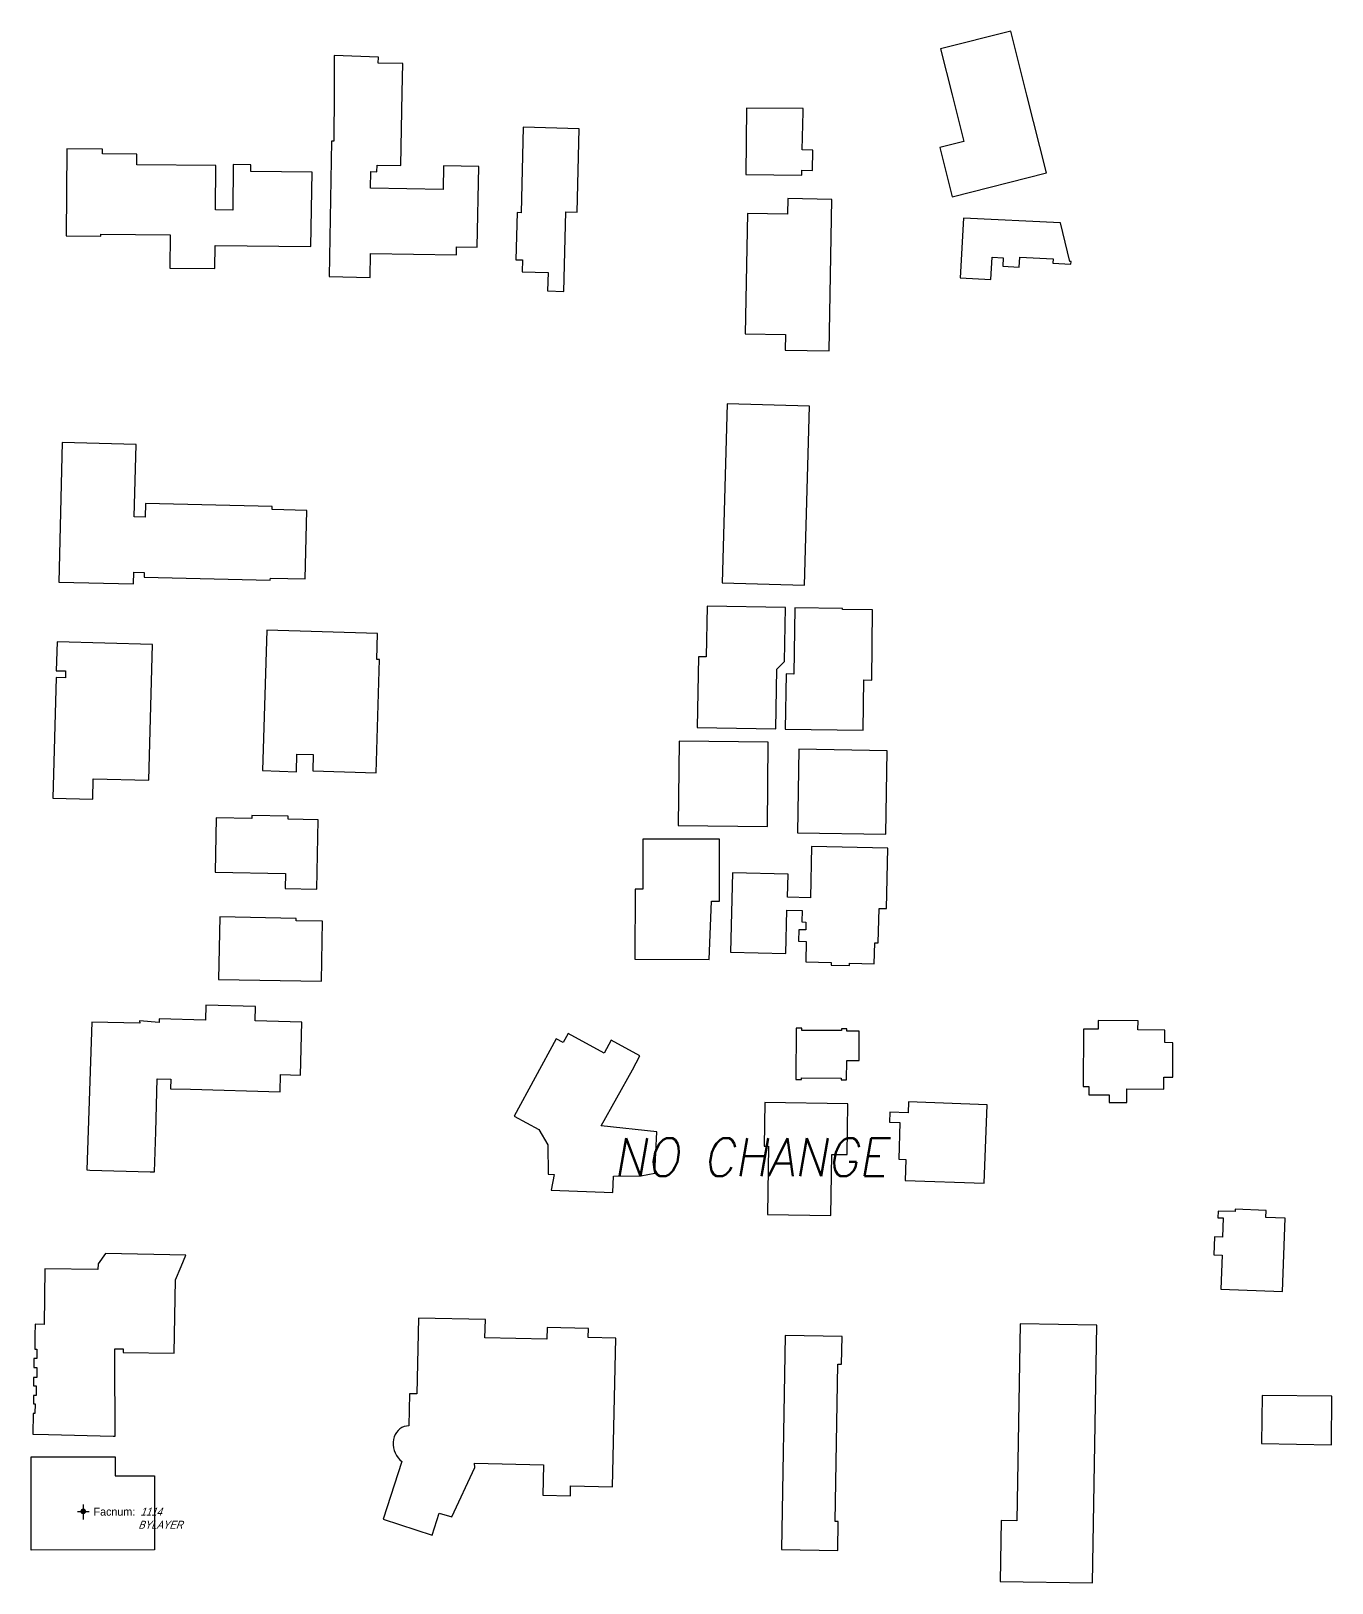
# Model space of a CAD drawing. Header units: inches. Extents: x 1273557 to 1282364, y 239587 to 246310.
# Drawn here: x 1277711 to 1278394, y 244698 to 245513 of the extents above; entities that cross this region are included whole.
import ezdxf
from ezdxf.enums import TextEntityAlignment as Align

# ---------------------------------------------------------------- set-up
doc = ezdxf.new("R2010")
doc.units = ezdxf.units.IN
doc.header["$MEASUREMENT"] = 0
doc.linetypes.add('DASHED2', pattern=[0.375, 0.25, -0.125])
doc.layers.add('BLDG-DATA', color=159, linetype='DASHED2', lineweight=30)
doc.layers.add('BLDG-NONUW-NOTUSED', color=5, linetype='Continuous', lineweight=30)
doc.layers.add('BLDG-UW', color=231, linetype='Continuous')
doc.layers.add('REV-ADJUDICATION-NOTES', color=2, linetype='Continuous')
doc.styles.add('Revisions', font='simplex.shx', dxfattribs={"width": 0.9, "oblique": 10, "height": 25})
doc.styles.add('SS_LITE', font='FRABK.TTF', dxfattribs={"height": 16})

# ---------------------------------------------------------------- blocks, each defined once
blk = doc.blocks.new('*U1')
for p, q in [((-3.08, 0), (3.08, 0)), ((0, 3.55), (0, -4.2))]:
    blk.add_line(p, q)
at = {"const_width": 1.5}
blk.add_lwpolyline([(-0.75, 0, 1), (0.75, 0, 1)], format="xyb", close=True, dxfattribs=at)
at = {"layer": 'BLDG-DATA', "color": 1, "style": 'SS_LITE'}
blk.add_text('Facnum:', height=4.2, dxfattribs=at).set_placement((27.26, -2.25), align=Align.RIGHT)
at = {"layer": 'BLDG-DATA', "color": 7, "style": 'SS_LITE', "oblique": 20, "width": 0.9, "flags": 8}
for tag, p in [('FACNUM', (29.98, -2.25)), ('OBJECT', (28.84, -9.16))]:
    blk.add_attdef(tag, p, '', height=4.2, dxfattribs=at)

msp = doc.modelspace()

# ---------------------------------------------------------------- linework, layer by layer
at = {"layer": 'BLDG-NONUW-NOTUSED'}
for points in [[(1278233.64, 245479.31), (1278225.14, 245512.92), (1278188.28, 245503.6), (1278194.38, 245479.46), (1278200.56, 245455.01), (1278187.84, 245451.8), (1278194.38, 245425.9), (1278243.97, 245438.44)], [(1277945.9, 245441.77), (1277927.41, 245442.1), (1277927.19, 245429.69), (1277889.11, 245430.38), (1277889.26, 245439.1), (1277892.46, 245439.04), (1277892.52, 245442.56), (1277905.07, 245442.34), (1277905.76, 245480.61), (1277906.04, 245495.87), (1277893.21, 245496.1), (1277893.27, 245499.19), (1277870.09, 245500.02), (1277870.03, 245480.75), (1277869.94, 245455.1), (1277868.63, 245455.12), (1277867.35, 245384), (1277888.94, 245383.61), (1277889.17, 245396.2), (1277934.15, 245395.39), (1277934.23, 245399.71), (1277945.13, 245399.52)], [(1278121.25, 245450.42), (1278115.59, 245450.48), (1278116.18, 245470.55), (1278116.19, 245472.17), (1278086.4, 245472.5), (1278086.01, 245437.55), (1278115.53, 245437.22), (1278115.56, 245439.85), (1278121.13, 245439.79)], [(1277991.53, 245418), (1277997.59, 245417.85), (1277998.69, 245461.65), (1277969.25, 245462.39), (1277968.12, 245417.53), (1277966.04, 245417.58), (1277965.42, 245392.85), (1277968.87, 245392.76), (1277968.72, 245386.53), (1277982.3, 245386.19), (1277982.05, 245376.47), (1277990.49, 245376.26)], [(1277858.57, 245438.89), (1277826.21, 245439.21), (1277826.25, 245442.69), (1277817.08, 245442.78), (1277816.85, 245418.91), (1277807.71, 245419), (1277807.94, 245442.32), (1277766.49, 245442.73), (1277766.55, 245448.26), (1277748.39, 245448.44), (1277748.42, 245450.96), (1277729.8, 245451.14), (1277729.35, 245405.47), (1277747.5, 245405.29), (1277747.51, 245406.28), (1277783.88, 245405.92), (1277783.71, 245388.47), (1277807.39, 245388.24), (1277807.51, 245400.39), (1277857.81, 245399.86)], [(1278131.24, 245424.53), (1278108.05, 245424.93), (1278107.91, 245416.75), (1278086.88, 245417.11), (1278085.8, 245353.97), (1278106.88, 245353.61), (1278106.74, 245345.39), (1278129.88, 245344.99)], [(1278251.29, 245412.16), (1278200.25, 245414.76), (1278198.65, 245383.31), (1278214.73, 245382.49), (1278215.32, 245394.13), (1278221.19, 245393.84), (1278220.96, 245389.4), (1278229.55, 245388.96), (1278229.82, 245394.25), (1278247.34, 245393.36), (1278247.22, 245391.05), (1278256.71, 245390.57), (1278256.77, 245391.85), (1278256.08, 245391.88)], [(1278119.45, 245316), (1278076.31, 245317.19), (1278073.72, 245223.23), (1278116.86, 245222.04)], [(1277836.5, 245224.6), (1277836.53, 245225.77), (1277854.89, 245225.33), (1277855.75, 245261.26), (1277837.45, 245261.7), (1277837.49, 245263.24), (1277771.04, 245264.84), (1277770.87, 245257.7), (1277765.11, 245257.84), (1277766.03, 245295.93), (1277727.3, 245296.87), (1277725.53, 245223.63), (1277764.77, 245222.68), (1277764.91, 245228.76), (1277770.36, 245228.63), (1277770.3, 245226.2)], [(1278102.36, 245177.99), (1278106.45, 245181.9), (1278106.99, 245210.26), (1278065.84, 245211.04), (1278065.33, 245184.35), (1278061.21, 245184.43), (1278060.5, 245147.31), (1278101.9, 245146.52)], [(1278148.05, 245172.23), (1278152.15, 245172.17), (1278152.65, 245208.98), (1278136.82, 245209.19), (1278136.83, 245209.81), (1278111.82, 245210.15), (1278111.35, 245175.33), (1278107.19, 245175.39), (1278106.8, 245146.35), (1278147.7, 245145.8)], [(1277893.88, 245183.02), (1277892.39, 245183.07), (1277892.81, 245196.56), (1277834.77, 245198.36), (1277832.48, 245124.64), (1277850.21, 245124.09), (1277850.5, 245133.36), (1277859.09, 245133.09), (1277858.82, 245124.45), (1277892.03, 245123.42)], [(1277729.05, 245177), (1277728.96, 245173.39), (1277724.06, 245173.51), (1277722.45, 245110.27), (1277743.36, 245109.74), (1277743.63, 245120.32), (1277772.79, 245119.58), (1277774.6, 245190.94), (1277724.57, 245192.21), (1277724.19, 245177.12)], [(1278097.88, 245139.58), (1278051.11, 245140.07), (1278050.65, 245095.81), (1278097.42, 245095.32)], [(1278160.25, 245135.11), (1278113.84, 245135.86), (1278113.13, 245091.99), (1278159.54, 245091.24)], [(1277845.82, 245099.13), (1277845.85, 245100.77), (1277826.8, 245101.12), (1277826.77, 245099.57), (1277808.08, 245099.91), (1277807.56, 245071.26), (1277844.47, 245070.59), (1277844.33, 245062.78), (1277861.02, 245062.48), (1277861.68, 245098.84)], [(1278072.23, 245088.61), (1278032, 245088.65), (1278031.98, 245062.45), (1278027.95, 245062.45), (1278027.91, 245025.61), (1278066.84, 245025.57), (1278068.15, 245056.14), (1278072.2, 245056.13)], [(1278107.59, 245051.44), (1278115.71, 245051.24), (1278115.56, 245045.2), (1278117.6, 245045.14), (1278117.49, 245041.01), (1278113.94, 245041.1), (1278113.79, 245035.06), (1278117.81, 245034.95), (1278117.54, 245024.32), (1278130.89, 245023.98), (1278130.85, 245022.6), (1278140.48, 245022.36), (1278140.51, 245023.63), (1278153.45, 245023.3), (1278153.73, 245034.21), (1278155.6, 245034.17), (1278156.05, 245052.31), (1278159.87, 245052.21), (1278160.67, 245083.88), (1278120.62, 245084.89), (1278119.94, 245057.82), (1278107.93, 245058.13), (1278108.24, 245070.26), (1278079.02, 245071), (1278077.97, 245029.41), (1278107.02, 245028.68)], [(1277809.95, 245047.83), (1277809.35, 245015.03), (1277863.38, 245014.04), (1277863.96, 245045.54), (1277850.05, 245045.79), (1277850.07, 245047.1)], [(1277778.17, 244994.26), (1277778.23, 244992.42), (1277767.88, 244993.26), (1277767.98, 244992.03), (1277742.8, 244992.63), (1277740.22, 244914.98), (1277741.87, 244914.93), (1277773.5, 244914.06), (1277775.77, 244914), (1277776.35, 244935.09), (1277777.12, 244962.89), (1277784.26, 244962.69), (1277784.12, 244957.62), (1277794.7, 244957.33), (1277841.68, 244956.03), (1277841.93, 244965.06), (1277852.34, 244964.78), (1277853.11, 244992.64), (1277828.55, 244993.32), (1277828.76, 245000.76), (1277802.68, 245001.48), (1277802.47, 244993.58)], [(1278310.25, 244981.81), (1278305.96, 244981.84), (1278306.01, 244988.4), (1278291.88, 244988.51), (1278291.92, 244993.33), (1278271, 244993.49), (1278270.97, 244988.91), (1278263.37, 244988.97), (1278263.13, 244958.84), (1278266.18, 244958.81), (1278266.14, 244954.47), (1278276.8, 244954.39), (1278276.77, 244950.44), (1278286.04, 244950.37), (1278286.09, 244957.51), (1278305.43, 244957.36), (1278305.48, 244963.76), (1278310.11, 244963.72)], [(1278026.55, 244967.54), (1278030.52, 244974.85), (1278015.43, 244983.06), (1278011.74, 244976.28), (1277992.77, 244986.6), (1277990.21, 244981.89), (1277986.57, 244983.87), (1277964.51, 244943.31), (1277977.44, 244936.28), (1277982.21, 244928.23), (1277982.38, 244912.74), (1277985.48, 244912.67), (1277984, 244904.44), (1278016.25, 244903.22), (1278016.69, 244911.73), (1278030.9, 244911.93), (1278038.41, 244913.31), (1278039.41, 244934.98), (1278010.17, 244938.12)], [(1278145.62, 244987.84), (1278139.11, 244987.86), (1278139.11, 244989.02), (1278136.35, 244989.03), (1278136.35, 244988.17), (1278115.4, 244988.23), (1278115.4, 244989.47), (1278112.42, 244989.48), (1278112.34, 244962.5), (1278115.33, 244962.49), (1278115.33, 244963.31), (1278136.04, 244963.25), (1278136.04, 244962.4), (1278138.98, 244962.39), (1278139.01, 244972.47), (1278145.58, 244972.45)], [(1278139.65, 244949.69), (1278096.01, 244950.39), (1278095.64, 244927.45), (1278098.03, 244927.41), (1278097.45, 244891.69), (1278130.7, 244891.16), (1278131.21, 244923.18), (1278139.22, 244923.05)], [(1278212.68, 244949.26), (1278171.4, 244950.69), (1278171.21, 244945.06), (1278161.6, 244945.39), (1278161.41, 244940.1), (1278166.99, 244939.91), (1278166.33, 244920.6), (1278170.1, 244920.46), (1278169.72, 244909.42), (1278211.25, 244907.98)], [(1278369.13, 244889.76), (1278358.97, 244890.12), (1278359.09, 244893.77), (1278342.89, 244894.34), (1278342.84, 244893.14), (1278333.94, 244893.45), (1278333.81, 244889.95), (1278336.67, 244889.85), (1278336.31, 244879.71), (1278332.05, 244879.86), (1278331.72, 244870.49), (1278336.08, 244870.34), (1278335.45, 244852.4), (1278367.77, 244851.26)], [(1277754.96, 244821.11), (1277759.24, 244821.07), (1277759.22, 244819.09), (1277786.02, 244818.81), (1277786.74, 244857.28), (1277789.67, 244864.26), (1277792.22, 244870.32), (1277750.1, 244871.14), (1277746.11, 244865.77), (1277746.08, 244862.73), (1277718.18, 244863.01), (1277717.88, 244833.92), (1277713.06, 244833.96), (1277713, 244828.04), (1277712.93, 244820.9), (1277714.02, 244820.89), (1277713.97, 244816.07), (1277712.41, 244816.09), (1277712.36, 244811.23), (1277713.98, 244811.21), (1277713.93, 244806.07), (1277712.23, 244806.08), (1277712.18, 244801.73), (1277713.65, 244801.72), (1277713.6, 244796.54), (1277712.2, 244796.56), (1277712.15, 244792.28), (1277713.07, 244792.27), (1277713.01, 244787.06), (1277712.03, 244787.07), (1277711.92, 244776.26), (1277720.09, 244776.08), (1277754.09, 244775.33), (1277754.09, 244775.33), (1277755.05, 244775.31), (1277755.05, 244775.5), (1277755.04, 244778.79), (1277754.98, 244813.64)], [(1278017.94, 244826.77), (1278003.33, 244827.1), (1278003.44, 244831.8), (1277981.74, 244832.29), (1277981.6, 244826.13), (1277949.16, 244826.87), (1277949.38, 244836.56), (1277914.23, 244837.21), (1277913.35, 244797.41), (1277909.6, 244797.49), (1277909.23, 244780.69), (1277907.96, 244780.58), (1277906.73, 244780.27), (1277905.58, 244779.77), (1277904.51, 244779.08), (1277903.55, 244778.22), (1277902.72, 244777.21), (1277902.03, 244776.07), (1277901.51, 244774.81), (1277901.15, 244773.47), (1277900.97, 244772.06), (1277900.97, 244770.63), (1277901.16, 244769.19), (1277901.51, 244767.77), (1277902.04, 244766.41), (1277902.73, 244765.12), (1277903.56, 244763.94), (1277904.52, 244762.89), (1277905.6, 244761.98), (1277895.74, 244731.61), (1277921.41, 244723.28), (1277925.16, 244734.84), (1277931.7, 244732.88), (1277943.91, 244758.86), (1277943.71, 244761.08), (1277979.9, 244760.25), (1277979.53, 244744.25), (1277993.99, 244743.92), (1277994.11, 244749.22), (1278016.17, 244748.72)], [(1278270.36, 244833.6), (1278230.09, 244834.27), (1278228.37, 244730.87), (1278220.04, 244731.01), (1278219.51, 244698.99), (1278268.1, 244698.18)], [(1278134.36, 244813.01), (1278136.35, 244812.98), (1278136.61, 244827.64), (1278106.72, 244828.17), (1278104.73, 244715.8), (1278134.34, 244715.28), (1278134.6, 244730.48), (1278132.9, 244730.51)], [(1278393.7, 244796.26), (1278357.13, 244796.68), (1278356.71, 244771.34), (1278393.41, 244770.61)]]:
    msp.add_lwpolyline(points, close=True, dxfattribs=at)
at = {"layer": 'BLDG-UW', "transparency": 33554687}
msp.add_lwpolyline([(1277710.94, 244715.47), (1277710.94, 244764.33), (1277755.08, 244764.33), (1277755.08, 244754.42), (1277775.74, 244754.42), (1277775.81, 244715.58), (1277710.94, 244715.47)], close=True, dxfattribs=at)

# ---------------------------------------------------------------- block references
at = {"layer": 'BLDG-DATA'}
ref = msp.add_blockref('*U1', (1277738.34, 244735.76), dxfattribs=at)
ref.add_attrib('FACNUM', '1114', (1277768.32, 244733.51), dxfattribs={"color": 7, "height": 4.2, "style": 'SS_LITE', "oblique": 20, "width": 0.9})
ref.add_attrib('OBJECT', 'BYLAYER', (1277767.18, 244726.61), dxfattribs={"color": 7, "height": 4.2, "style": 'SS_LITE', "oblique": 20, "width": 0.9})

# ---------------------------------------------------------------- texts
at = {"layer": 'REV-ADJUDICATION-NOTES', "style": 'Revisions', "oblique": 10, "width": 0.913884}
msp.add_text('NO CHANGE', height=20, dxfattribs=at).set_placement((1278016.69, 244911.73, 214.64))

doc.saveas('drawing.dxf')
